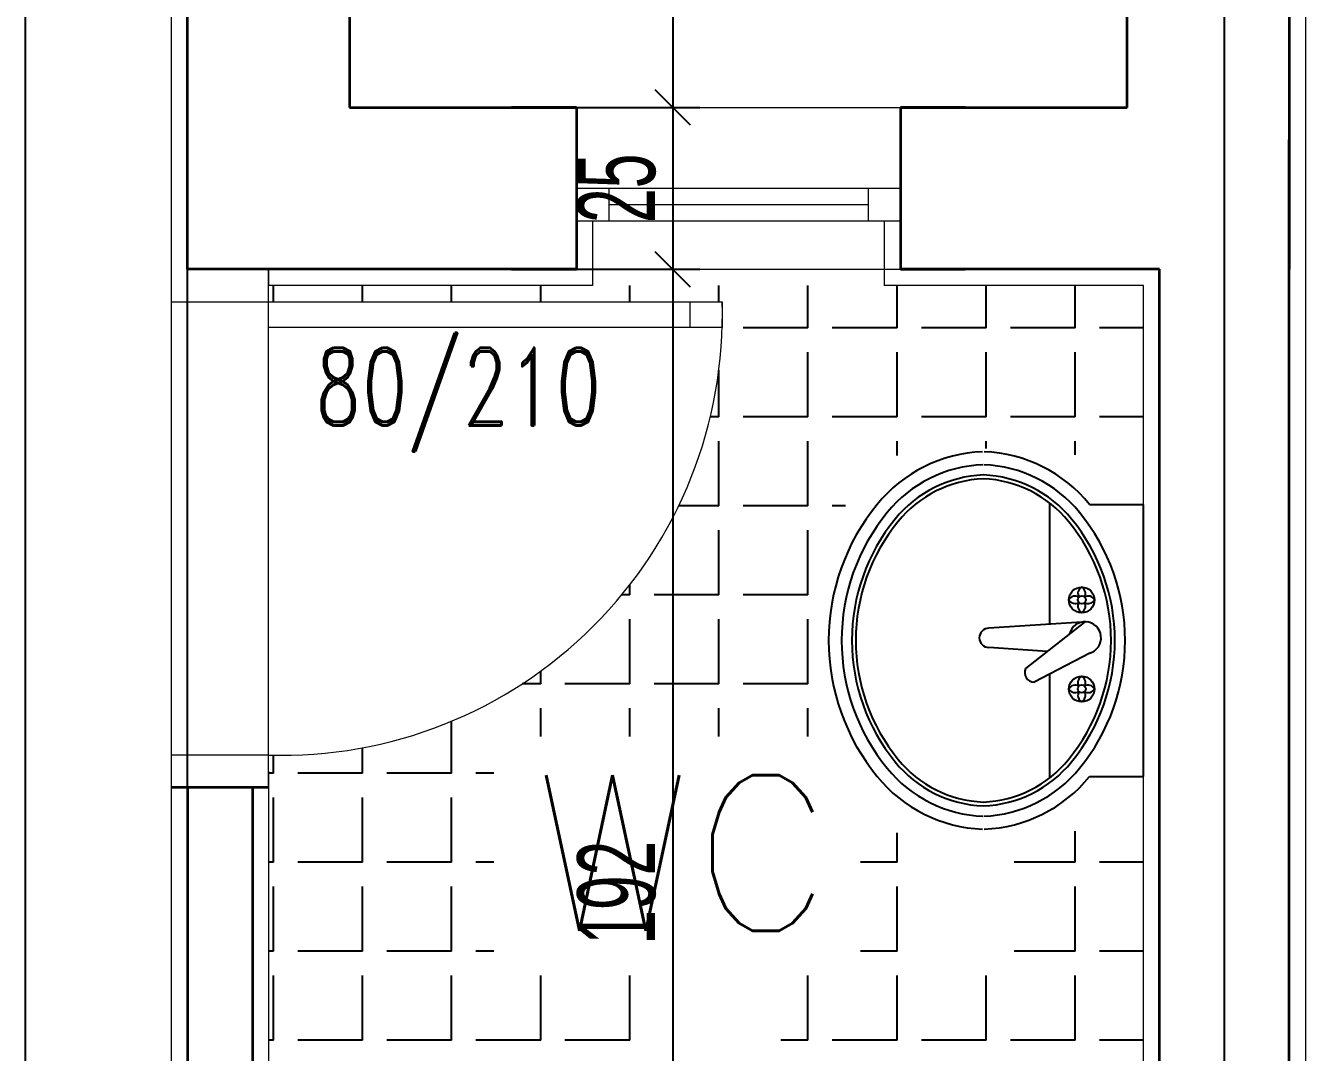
# Model space of a CAD drawing. Header units: inches. Extents: x -7543 to -822, y 102837 to 190349.
# Drawn here: x -833.31676 to -833.27726, y 102837.06951 to 102837.10121 of the extents above; entities that cross this region are included whole.
import ezdxf

# ---------------------------------------------------------------- set-up
doc = ezdxf.new("R2010")
doc.units = ezdxf.units.IN
doc.header["$MEASUREMENT"] = 0
doc.linetypes.add('__ZG_T_P__9', pattern=[22, 1, -10, 1, -10])
doc.linetypes.add('DASHDOTX2', pattern=[2, 1, -0.5, 0, -0.5])
doc.layers.get('0').update_dxf_attribs({"lineweight": 25})
doc.layers.get('Defpoints').update_dxf_attribs({"lineweight": 25})
for name, color, linetype, lineweight in [('AKS', 1, 'Continuous', 25), ('ICOL', 55, 'Continuous', 25), ('İZ DÜŞÜM', 253, 'Continuous', 20), ('KOLON', 2, 'Continuous', 40), ('SIVA', 150, 'Continuous', 15), ('YAZI', 7, 'Continuous', 25)]:
    doc.layers.add(name, color=color, linetype=linetype, lineweight=lineweight)
for name, color, linetype, lineweight, true_color in [('DUVAR', 7, 'Continuous', 35, 0xfc4642), ('KAPI', 7, 'Continuous', 18, 0xffb360), ('PENCERE', 7, 'Continuous', 18, 0xffb360), ('TEFRİŞ', 7, 'Continuous', 25, 0x78462c)]:
    doc.layers.add(name, color=color, linetype=linetype, lineweight=lineweight, true_color=true_color)
doc.styles.add('OLCU', font='tromand.shx', dxfattribs={"width": 0.6, "height": 12})
doc.styles.add('st1', font='romandtw.shx', dxfattribs={"width": 0.7, "height": 40})
doc.styles.add('TXTX', font='TXTX')

# ---------------------------------------------------------------- blocks, each defined once
blk = doc.blocks.new('_Oblique')
at = {"color": 0, "linetype": 'ByBlock', "lineweight": -2}
blk.add_line((-0.5, -0.5), (0.5, 0.5), dxfattribs=at)

msp = doc.modelspace()

# ---------------------------------------------------------------- linework, layer by layer
at = {"layer": 'AKS', "linetype": 'DASHDOTX2', "ltscale": 10}
for p, q in [((-833.3167611994152, 102836.7345203941), (-833.3167611994152, 102837.2416375468)), ((-833.2797611994152, 102836.7345203941), (-833.2797611994152, 102837.2416375468))]:
    msp.add_line(p, q, dxfattribs=at)
at = {"layer": 'Defpoints', "color": 6}
msp.add_line((-833.2777611994155, 102836.7776839999), (-833.2777611994155, 102837.1276839999), dxfattribs=at)
at = {"layer": 'Defpoints', "color": 3}
msp.add_line((-833.3117612339736, 102837.053184434), (-833.3117612339736, 102837.1256839999), dxfattribs=at)
at = {"layer": 'DUVAR'}
for p, q in [((-833.3117612339728, 102837.0936839998), (-833.3117612339728, 102837.1276839999)), ((-833.3067612339728, 102837.1226839999), (-833.3067612339728, 102837.0986839999)), ((-833.2827612339728, 102837.0986839999), (-833.2827612339728, 102837.1226839999)), ((-833.2777612339728, 102837.1146839999), (-833.2777612339728, 102837.0936839998)), ((-833.3067612339728, 102837.0986839999), (-833.3017612339728, 102837.0986839999)), ((-833.3017612339728, 102837.0986839999), (-833.2997612339728, 102837.0986839999)), ((-833.2997612339728, 102837.0986839999), (-833.3017612339728, 102837.0986839999)), ((-833.2997612339728, 102837.0986839999), (-833.2997612339728, 102837.0936839998)), ((-833.2897612339729, 102837.0986839999), (-833.2877612339728, 102837.0986839999)), ((-833.2877612339728, 102837.0986839999), (-833.2897612339729, 102837.0986839999)), ((-833.2897612339729, 102837.0986839999), (-833.2897612339729, 102837.0936839998)), ((-833.2877612339728, 102837.0986839999), (-833.2827612339728, 102837.0986839999)), ((-833.2777611994156, 102836.9716839999), (-833.2777611994156, 102837.0976838212)), ((-833.3077612339728, 102837.0936839998), (-833.3117612339728, 102837.0936839998)), ((-833.3117609693479, 102837.0936840494), (-833.3117609693464, 102837.0936841379)), ((-833.3017612339728, 102837.0936839998), (-833.3077612339728, 102837.0936839998)), ((-833.2997612339728, 102837.0936839998), (-833.3017612339728, 102837.0936839998)), ((-833.3017612339729, 102837.0936839998), (-833.2997612339728, 102837.0936839998)), ((-833.2877612339728, 102837.0936839998), (-833.2897612339729, 102837.0936839998)), ((-833.2897612339729, 102837.0936839998), (-833.2877612339729, 102837.0936839998)), ((-833.2817611994149, 102837.0936839998), (-833.2877612339728, 102837.0936839998)), ((-833.2817611994157, 102837.055184434), (-833.2817611994157, 102837.0936838212)), ((-833.2817611994157, 102837.055184434), (-833.2817611994157, 102837.0936838212)), ((-833.3092612339728, 102837.0776848682), (-833.3122612339728, 102837.0776848682)), ((-833.3092612339727, 102837.0776839999), (-833.3122612339722, 102837.0776840593)), ((-833.3117612339736, 102837.0776848682), (-833.3117612339736, 102837.053184434)), ((-833.3097612339735, 102837.0776848682), (-833.3097612339735, 102837.055184434)), ((-833.3097612339735, 102837.0776848682), (-833.3097612339735, 102837.055184434))]:
    msp.add_line(p, q, dxfattribs=at)
at = {"layer": 'ICOL'}
for p, q in [((-833.2967870835197, 102837.1226839999), (-833.2967870835197, 102837.0986839999)), ((-833.2967870835197, 102837.0986839999), (-833.2967870835197, 102837.0936839998)), ((-833.2967870835197, 102837.0936839998), (-833.2967870835197, 102837.055184434)), ((-833.3091135810234, 102837.0926839999), (-833.3091135810234, 102837.0931839999)), ((-833.3063635810234, 102837.0926839999), (-833.3063635810234, 102837.0931839999)), ((-833.3036135810235, 102837.0926839999), (-833.3036135810235, 102837.0931839999)), ((-833.3008635810235, 102837.0926839999), (-833.3008635810235, 102837.0931839999)), ((-833.2981135810235, 102837.0926839999), (-833.2981135810235, 102837.0931839999)), ((-833.2953635810235, 102837.0926839999), (-833.2953635810235, 102837.0931839999)), ((-833.2926135810235, 102837.0918802238), (-833.2926135810235, 102837.0931839999)), ((-833.2898635810235, 102837.0918802238), (-833.2898635810235, 102837.0931839999)), ((-833.2871135810235, 102837.0918802238), (-833.2871135810235, 102837.0931839999)), ((-833.2843635810234, 102837.0918802238), (-833.2843635810234, 102837.0931839999)), ((-833.2926135810359, 102837.0918802238), (-833.294613581036, 102837.0918802238)), ((-833.2898635810359, 102837.0918802238), (-833.2918635810358, 102837.0918802238)), ((-833.2871135810359, 102837.0918802238), (-833.289113581036, 102837.0918802238)), ((-833.2843635810359, 102837.0918802238), (-833.2863635810359, 102837.0918802238)), ((-833.2822611994148, 102837.0918802238), (-833.2836135810359, 102837.0918802238)), ((-833.2926135810235, 102837.0891302238), (-833.2926135810235, 102837.0911302238)), ((-833.2898635810235, 102837.0891302238), (-833.2898635810235, 102837.0911302238)), ((-833.2871135810235, 102837.0891302238), (-833.2871135810235, 102837.0911302238)), ((-833.2843635810234, 102837.0891302238), (-833.2843635810234, 102837.0911302238)), ((-833.2953635810235, 102837.0891302238), (-833.2953635810235, 102837.090571293)), ((-833.2953635810359, 102837.0891302238), (-833.2956259139262, 102837.0891302238)), ((-833.2926135810359, 102837.0891302238), (-833.294613581036, 102837.0891302238)), ((-833.2898635810359, 102837.0891302238), (-833.2918635810358, 102837.0891302238)), ((-833.2871135810359, 102837.0891302238), (-833.289113581036, 102837.0891302238)), ((-833.2843635810359, 102837.0891302238), (-833.2863635810359, 102837.0891302238)), ((-833.282261199415, 102837.0891302238), (-833.2836135810359, 102837.0891302238)), ((-833.2953635810235, 102837.0863802238), (-833.2953635810235, 102837.0883802238)), ((-833.2926135810235, 102837.0863802238), (-833.2926135810235, 102837.0883802238)), ((-833.2898635810235, 102837.0879305045), (-833.2898635810235, 102837.0883802238)), ((-833.2871135810235, 102837.0881529893), (-833.2871135810235, 102837.0883802238)), ((-833.2843635810234, 102837.0879599962), (-833.2843635810234, 102837.0883802238)), ((-833.2953635810359, 102837.0863802238), (-833.296602953973, 102837.0863802238)), ((-833.2926135810359, 102837.0863802238), (-833.294613581036, 102837.0863802238)), ((-833.2914518624106, 102837.0863802238), (-833.2918635810358, 102837.0863802238)), ((-833.2953635810235, 102837.0836302238), (-833.2953635810235, 102837.0856302238)), ((-833.2926135810235, 102837.0836302238), (-833.2926135810235, 102837.0856302238)), ((-833.2981135810359, 102837.0836302238), (-833.2983620835132, 102837.0836302238)), ((-833.2981135810235, 102837.0836302238), (-833.2981135810235, 102837.0839408616)), ((-833.2953635810359, 102837.0836302238), (-833.2973635810359, 102837.0836302238)), ((-833.2926135810359, 102837.0836302238), (-833.294613581036, 102837.0836302238)), ((-833.2981135810235, 102837.0808802238), (-833.2981135810235, 102837.0828802238)), ((-833.2953635810235, 102837.0808802238), (-833.2953635810235, 102837.0828802238)), ((-833.2926135810235, 102837.0808802238), (-833.2926135810235, 102837.0828802238)), ((-833.3008635810235, 102837.0808802238), (-833.3008635810235, 102837.0812768409)), ((-833.3008635810359, 102837.0808802238), (-833.3014400553474, 102837.0808802238)), ((-833.2981135810359, 102837.0808802238), (-833.3001135810359, 102837.0808802238)), ((-833.2953635810359, 102837.0808802238), (-833.2973635810359, 102837.0808802238)), ((-833.2926135810359, 102837.0808802238), (-833.294613581036, 102837.0808802238)), ((-833.3008635810235, 102837.0792620069), (-833.3008635810235, 102837.0801302238)), ((-833.2981135810235, 102837.0792620069), (-833.2981135810235, 102837.0801302238)), ((-833.2953635810235, 102837.0792620069), (-833.2953635810235, 102837.0801302238)), ((-833.2926135810235, 102837.0792620069), (-833.2926135810235, 102837.0801302238)), ((-833.3036135810235, 102837.0781302238), (-833.3036135810235, 102837.0797308274)), ((-833.3063635810234, 102837.0781302238), (-833.3063635810234, 102837.0789093324)), ((-833.3091135810234, 102837.0781302238), (-833.3091135810234, 102837.0786804591)), ((-833.309113581036, 102837.0781302238), (-833.3092612339727, 102837.0781302238)), ((-833.3063635810358, 102837.0781302238), (-833.3083635810359, 102837.0781302238)), ((-833.303613581036, 102837.0781302238), (-833.3056135810359, 102837.0781302238)), ((-833.3023105783741, 102837.0781302238), (-833.3028635810359, 102837.0781302238)), ((-833.3091135810234, 102837.0753802238), (-833.3091135810234, 102837.0773802238)), ((-833.3063635810234, 102837.0753802238), (-833.3063635810234, 102837.0773802238)), ((-833.3036135810235, 102837.0753802238), (-833.3036135810235, 102837.0773802238)), ((-833.2898635810235, 102837.0753802238), (-833.2898635810235, 102837.0762895125)), ((-833.2843635810234, 102837.0753802238), (-833.2843635810234, 102837.0763331277)), ((-833.309113581036, 102837.0753802238), (-833.3092612339727, 102837.0753802238)), ((-833.3063635810358, 102837.0753802238), (-833.3083635810359, 102837.0753802238)), ((-833.303613581036, 102837.0753802238), (-833.3056135810359, 102837.0753802238)), ((-833.3023105783741, 102837.0753802238), (-833.3028635810359, 102837.0753802238)), ((-833.2898635810359, 102837.0753802238), (-833.2909962926598, 102837.0753802238)), ((-833.2843635810359, 102837.0753802238), (-833.2862524308417, 102837.0753802238)), ((-833.282261199415, 102837.0753802238), (-833.2836135810359, 102837.0753802238)), ((-833.3091135810234, 102837.0726302238), (-833.3091135810234, 102837.0746302238)), ((-833.3063635810234, 102837.0726302238), (-833.3063635810234, 102837.0746302238)), ((-833.3036135810235, 102837.0726302238), (-833.3036135810235, 102837.0746302238)), ((-833.2898635810235, 102837.0726302238), (-833.2898635810235, 102837.0746302238)), ((-833.2843635810234, 102837.0726302238), (-833.2843635810234, 102837.0746302238)), ((-833.309113581036, 102837.0726302238), (-833.3092612339727, 102837.0726302238)), ((-833.3063635810358, 102837.0726302238), (-833.3083635810359, 102837.0726302238)), ((-833.303613581036, 102837.0726302238), (-833.3056135810359, 102837.0726302238)), ((-833.3023105783741, 102837.0726302238), (-833.3028635810359, 102837.0726302238)), ((-833.2898635810359, 102837.0726302238), (-833.2909962926598, 102837.0726302238)), ((-833.2843635810359, 102837.0726302238), (-833.2862524308417, 102837.0726302238)), ((-833.282261199415, 102837.0726302238), (-833.2836135810359, 102837.0726302238)), ((-833.3091135810234, 102837.0698802238), (-833.3091135810234, 102837.0718802238)), ((-833.3063635810234, 102837.0698802238), (-833.3063635810234, 102837.0718802238)), ((-833.3036135810235, 102837.0698802238), (-833.3036135810235, 102837.0718802238)), ((-833.3008635810235, 102837.0698802238), (-833.3008635810235, 102837.0718802238)), ((-833.2981135810235, 102837.0698802238), (-833.2981135810235, 102837.0718802238)), ((-833.2926135810235, 102837.0698802238), (-833.2926135810235, 102837.0718802238)), ((-833.2898635810235, 102837.0698802238), (-833.2898635810235, 102837.0718802238)), ((-833.2871135810235, 102837.0698802238), (-833.2871135810235, 102837.0718802238)), ((-833.2843635810234, 102837.0698802238), (-833.2843635810234, 102837.0718802238)), ((-833.309113581036, 102837.0698802238), (-833.3092612339727, 102837.0698802238)), ((-833.3063635810358, 102837.0698802238), (-833.3083635810359, 102837.0698802238)), ((-833.303613581036, 102837.0698802238), (-833.3056135810359, 102837.0698802238)), ((-833.3008635810359, 102837.0698802238), (-833.3028635810359, 102837.0698802238)), ((-833.2981135810359, 102837.0698802238), (-833.3001135810359, 102837.0698802238)), ((-833.2926135810359, 102837.0698802238), (-833.2934469309796, 102837.0698802238)), ((-833.2898635810359, 102837.0698802238), (-833.2918635810358, 102837.0698802238)), ((-833.2871135810359, 102837.0698802238), (-833.289113581036, 102837.0698802238)), ((-833.2843635810359, 102837.0698802238), (-833.2863635810359, 102837.0698802238)), ((-833.282261199415, 102837.0698802238), (-833.2836135810359, 102837.0698802238))]:
    msp.add_line(p, q, dxfattribs=at)
at = {"layer": 'ICOL', "color": 53}
for p, q in [((-833.3006081533263, 102837.0986839999), (-833.2959470835196, 102837.0986839999)), ((-833.3006081533263, 102837.0986839999), (-833.2959470835196, 102837.0986839999)), ((-833.3004813126252, 102837.0936839998), (-833.2959470835196, 102837.0936839998)), ((-833.3004813126252, 102837.0936839998), (-833.2959470835196, 102837.0936839998))]:
    msp.add_line(p, q, dxfattribs=at)
at = {"layer": 'İZ DÜŞÜM', "linetype": '__ZG_T_P__9'}
for p, q in [((-833.2777611994165, 102837.1276839999), (-833.2777611994165, 102836.7776839999)), ((-833.2777611994152, 102837.1276839999), (-833.2777611994152, 102836.7776839999))]:
    msp.add_line(p, q, dxfattribs=at)
at = {"layer": 'KAPI'}
for p, q in [((-833.3122612339728, 102837.0926839999), (-833.3122612339728, 102837.0936839998)), ((-833.3092612339728, 102837.0918839998), (-833.3092612339728, 102837.0936839998)), ((-833.3122612339728, 102837.0926839999), (-833.3092612339728, 102837.0926839999)), ((-833.3122612339728, 102837.0786839999), (-833.3122612339728, 102837.0926839999)), ((-833.3092612339728, 102837.0926839999), (-833.2952612339727, 102837.0926839999)), ((-833.2962612339728, 102837.0926839999), (-833.2962612339728, 102837.0918839998)), ((-833.2952612339727, 102837.0926839999), (-833.2952612339727, 102837.0918839998)), ((-833.2952612339727, 102837.0918839998), (-833.3092612339728, 102837.0918839998)), ((-833.3092612339728, 102837.0786839999), (-833.3092612339728, 102837.0918839998)), ((-833.3122612339728, 102837.0776839999), (-833.3122612339728, 102837.0786839999)), ((-833.3092612339727, 102837.0786839999), (-833.3122612339728, 102837.0786839999)), ((-833.3092612339728, 102837.0776839999), (-833.3092612339728, 102837.0786839999))]:
    msp.add_line(p, q, dxfattribs=at)
msp.add_arc((-833.3088612339728, 102837.0922839999), 0.01360588108135886, 268.3153156787103, 1.684684365761425, dxfattribs=at)
at = {"layer": 'KOLON'}
msp.add_line((-833.3117612339728, 102837.0936839998), (-833.3117612339728, 102837.0936839998), dxfattribs=at)
at = {"layer": 'PENCERE'}
for p, q in [((-833.2997612339728, 102837.0986839999), (-833.2897612339729, 102837.0986839999)), ((-833.2997612339728, 102837.0961839998), (-833.2897612339729, 102837.0961839998)), ((-833.2987612339728, 102837.0961839998), (-833.2987612339728, 102837.0951839999)), ((-833.2907612339728, 102837.0961839998), (-833.2907612339728, 102837.0951839999)), ((-833.2987612339728, 102837.0956839999), (-833.2907612339728, 102837.0956839999)), ((-833.2997612339728, 102837.0951839999), (-833.2897612339729, 102837.0951839999)), ((-833.2997612339728, 102837.0936839998), (-833.2897612339729, 102837.0936839998))]:
    msp.add_line(p, q, dxfattribs=at)
at = {"layer": 'SIVA'}
for p, q in [((-833.3122612339728, 102837.0936839998), (-833.3122612339728, 102837.1256839999)), ((-833.2772612339728, 102837.1146839999), (-833.2772612339728, 102837.0931839999)), ((-833.2772611994153, 102837.0981838212), (-833.2772611994153, 102836.9711839998)), ((-833.2992612339729, 102837.0951839999), (-833.2992612339729, 102837.0931839999)), ((-833.2902612339728, 102837.0951839999), (-833.2902612339728, 102837.0931839999)), ((-833.3092612339728, 102837.0936839998), (-833.3092612339727, 102837.0931839999)), ((-833.3077612339728, 102837.0931839999), (-833.3092612339727, 102837.0931839999)), ((-833.3012612339728, 102837.0931839999), (-833.3077612339728, 102837.0931839999)), ((-833.2997612339728, 102837.0931839999), (-833.3012612339728, 102837.0931839999)), ((-833.2992612339729, 102837.0931839999), (-833.3012612339728, 102837.0931839999)), ((-833.282261199415, 102837.0931839999), (-833.2902612339728, 102837.0931839999)), ((-833.2822611994153, 102837.055684434), (-833.2822611994153, 102837.0931839999)), ((-833.2822611994156, 102837.055684434), (-833.2822611994156, 102837.0931839999)), ((-833.3122612339732, 102837.052684434), (-833.3122612339732, 102837.0781848682)), ((-833.3092612339732, 102837.0781848682), (-833.3092612339732, 102837.055684434)), ((-833.3092612339735, 102837.0776848682), (-833.3092612339735, 102837.055684434))]:
    msp.add_line(p, q, dxfattribs=at)
at = {"layer": 'TEFRİŞ'}
for p, q in [((-833.2851613123221, 102837.0864738635), (-833.2851613123221, 102837.0827256976)), ((-833.2839212720621, 102837.0864243918), (-833.282261199415, 102837.0864243918)), ((-833.282261199415, 102837.0780249334), (-833.282261199415, 102837.0864243918)), ((-833.2841583135281, 102837.0827918743), (-833.2870305136897, 102837.0826023697)), ((-833.284081060365, 102837.0827881956), (-833.2858972870052, 102837.0813616688)), ((-833.285227748571, 102837.0818881854), (-833.2870305136897, 102837.0820083697)), ((-833.2839128694625, 102837.0818363086), (-833.2856357248729, 102837.0809337754)), ((-833.2851613123221, 102837.0811823006), (-833.2851613123221, 102837.0779754617)), ((-833.2839212720621, 102837.0780249334), (-833.282261199415, 102837.0780249334))]:
    msp.add_line(p, q, dxfattribs=at)
for centre, radius in [((-833.2841658339328, 102837.0834744083), 0.0003959999999999999), ((-833.2841619158953, 102837.0834792786), 0.0001231531351216253), ((-833.2841658339328, 102837.0807233989), 0.0003959999999999999), ((-833.2841658339328, 102837.0807282886), 0.0001231531351216253)]:
    msp.add_circle(centre, radius, dxfattribs=at)
for centre, radius, start, end in [((-833.2870579194882, 102837.0836433128), 0.004409302000000194, 92.21200000907149, 140.8959999719763), ((-833.2873429008883, 102837.0836433128), 0.00440930200000032, 39.10400002802371, 87.78799999092851), ((-833.2870579194882, 102837.0836433128), 0.004009302000000193, 92.21200000907149, 140.8959999719763), ((-833.2870579194882, 102837.0836433128), 0.004009302000000193, 92.21200000907149, 140.8959999719763), ((-833.2873429008883, 102837.0836433128), 0.00400930200000032, 39.10400002802371, 87.78799999092851), ((-833.2873429008883, 102837.0836433128), 0.00400930200000032, 39.10400002802371, 87.78799999092851), ((-833.2870579194882, 102837.0836433128), 0.003692501999999996, 92.21200000907149, 140.9079999026924), ((-833.2870579194882, 102837.0836433128), 0.003573702000000158, 92.28499999739802, 140.9120001394078), ((-833.2873429008883, 102837.0836433128), 0.003573702000000085, 39.08799986059226, 87.71500000260197), ((-833.2873429008883, 102837.0836433128), 0.003692502000000141, 39.09200009730761, 87.78799999092851), ((-833.2853355768882, 102837.0822246626), 0.006640643200000209, 140.7630001216153, 180), ((-833.2853355768882, 102837.0822246626), 0.006240643200000209, 140.7630001216153, 180), ((-833.2853355768882, 102837.0822246626), 0.006240643200000209, 140.7630001216153, 180), ((-833.2853355768882, 102837.0822246626), 0.005923843199999928, 140.7630001216153, 180), ((-833.2890652632883, 102837.0822246626), 0.005923843200000092, 0, 39.23699987838473), ((-833.2890652632883, 102837.0822246626), 0.006240643199999804, 0, 39.23699987838473), ((-833.2853355768882, 102837.0822246626), 0.005805043200000023, 140.7630001216153, 180), ((-833.2890652632883, 102837.0822246626), 0.005805043200000019, 0, 39.23699987838473), ((-833.2843638339327, 102837.0833669542), 0.0002276512857533366, 59.86247630401196, 150.4297510021828), ((-833.2840534902284, 102837.0836795535), 0.0002276512857288754, 119.5702491467253, 210.5524281899129), ((-833.2842781776371, 102837.0836795535), 0.0002276512857357262, 329.4475718100871, 60.42975085327468), ((-833.2839678339328, 102837.0833669542), 0.0002276512858558944, 29.57024899781717, 120.137523695988), ((-833.2843638339327, 102837.0835916417), 0.0002276512857162365, 209.5702489978172, 299.0433306285244), ((-833.2840534902284, 102837.0832835535), 0.0002276512857541602, 151.3746003713977, 240.4297508532746), ((-833.2842781776371, 102837.0832835535), 0.0002276512857288754, 299.5702491467253, 28.62539962860231), ((-833.2839678339328, 102837.0835916417), 0.000227651285772622, 240.9566693714756, 330.4297510021829), ((-833.2840637151106, 102837.0823053594), 0.0004950000000000009, 286.3963942152162, 165.8875415272442), ((-833.2870305136897, 102837.0823053697), 0.000297, 90, 270), ((-833.2853355768882, 102837.0822246626), 0.006640663000000023, 180, 219.2369998783847), ((-833.2853355768882, 102837.0822246626), 0.006240663000000023, 180, 219.2369998783847), ((-833.2853355768882, 102837.0822246626), 0.005923862999999952, 180, 219.2369998783847), ((-833.2853355768882, 102837.0822246626), 0.00580506299999988, 180, 219.2369998783847), ((-833.2890652632883, 102837.0822246626), 0.005805043200000023, 320.7630001216152, 0), ((-833.2890652632883, 102837.0822246626), 0.005923843199999928, 320.7630001216152, 0), ((-833.2890652632883, 102837.0822246626), 0.00624064319999993, 320.7630001216152, 0), ((-833.2856218651116, 102837.0812361379), 0.0003026800512815797, 155.4976127481484, 267.3755006677758), ((-833.2843638339327, 102837.0806159449), 0.0002276512857288754, 60.95666937147554, 150.4297510021828), ((-833.2840534902284, 102837.0809240331), 0.0002276512857418903, 119.5702491467253, 208.6253996286023), ((-833.2842781776371, 102837.0809240331), 0.000227651285751151, 331.3746003713977, 60.42975085327468), ((-833.2839678339328, 102837.0806159449), 0.000227651285772622, 29.57024899781717, 119.0433306285245), ((-833.2843638339327, 102837.0808406323), 0.0002276512857533366, 209.5702489978172, 300.1375236959881), ((-833.2840534902284, 102837.0805280331), 0.0002276512857288754, 149.4475718100871, 240.4297508532746), ((-833.2842781776371, 102837.0805280331), 0.0002276512857357262, 299.5702491467253, 30.55242818991288), ((-833.2839678339328, 102837.0808406323), 0.0002276512858432554, 239.8624763040119, 330.4297510021829), ((-833.2870579194882, 102837.0808060124), 0.003692502000000141, 219.0920000973076, 267.7879999909285), ((-833.2870579194882, 102837.0808060124), 0.003573702000000364, 219.0879998605923, 267.715000002602), ((-833.2873429008883, 102837.0808060124), 0.003573702000000158, 272.284999997398, 320.9120001394077), ((-833.2873429008883, 102837.0808060124), 0.003692501999999996, 272.2120000090715, 320.9079999026924), ((-833.2870579194882, 102837.0808060124), 0.004009302000000042, 219.1040000280237, 267.7879999909285), ((-833.2873429008883, 102837.0808060124), 0.004009302000000193, 272.2120000090715, 320.8959999719763), ((-833.2873429008883, 102837.0808060124), 0.004009302000000193, 272.2120000090715, 320.8959999719763), ((-833.2870579194882, 102837.0808060124), 0.004409302000000041, 219.1040000280237, 267.7879999909285), ((-833.2873429008883, 102837.0808060124), 0.004409302000000194, 272.2120000090715, 320.8959999719763)]:
    msp.add_arc(centre, radius, start, end, dxfattribs=at)

# ---------------------------------------------------------------- block references
at = {"layer": 'ICOL', "xscale": 0.001080000001820736, "yscale": 0.001080000001820736, "zscale": 0.001080000001820736}
for p, rotation in [((-833.2967870835197, 102837.0986839999), 90), ((-833.2967870835197, 102837.0986839999), 270), ((-833.2967870835197, 102837.0936839998), 90), ((-833.2967870835197, 102837.0936839998), 270)]:
    msp.add_blockref('_Oblique', p, dxfattribs=dict(at, rotation=rotation))

# ---------------------------------------------------------------- texts
at = {"layer": 'ICOL', "char_height": 0.0024, "attachment_point": 5, "rotation": 90, "style": 'OLCU'}
for s, insert in [('\\A1;25', (-833.2985150835196, 102837.0961839998)), ('\\A1;192', (-833.2985150835196, 102837.0744342169))]:
    msp.add_mtext(s, dxfattribs=dict(at, insert=insert))
at = {"layer": 'KAPI', "style": 'st1', "width": 0.7}
msp.add_text('80/210', height=0.002399999999999999, dxfattribs=at).set_placement((-833.3078332590305, 102837.0888620893))
at = {"layer": 'YAZI', "style": 'TXTX'}
msp.add_text('WC', height=0.004799999999999999, dxfattribs=at).set_placement((-833.301110578374, 102837.0732620069))

doc.saveas('drawing.dxf')
